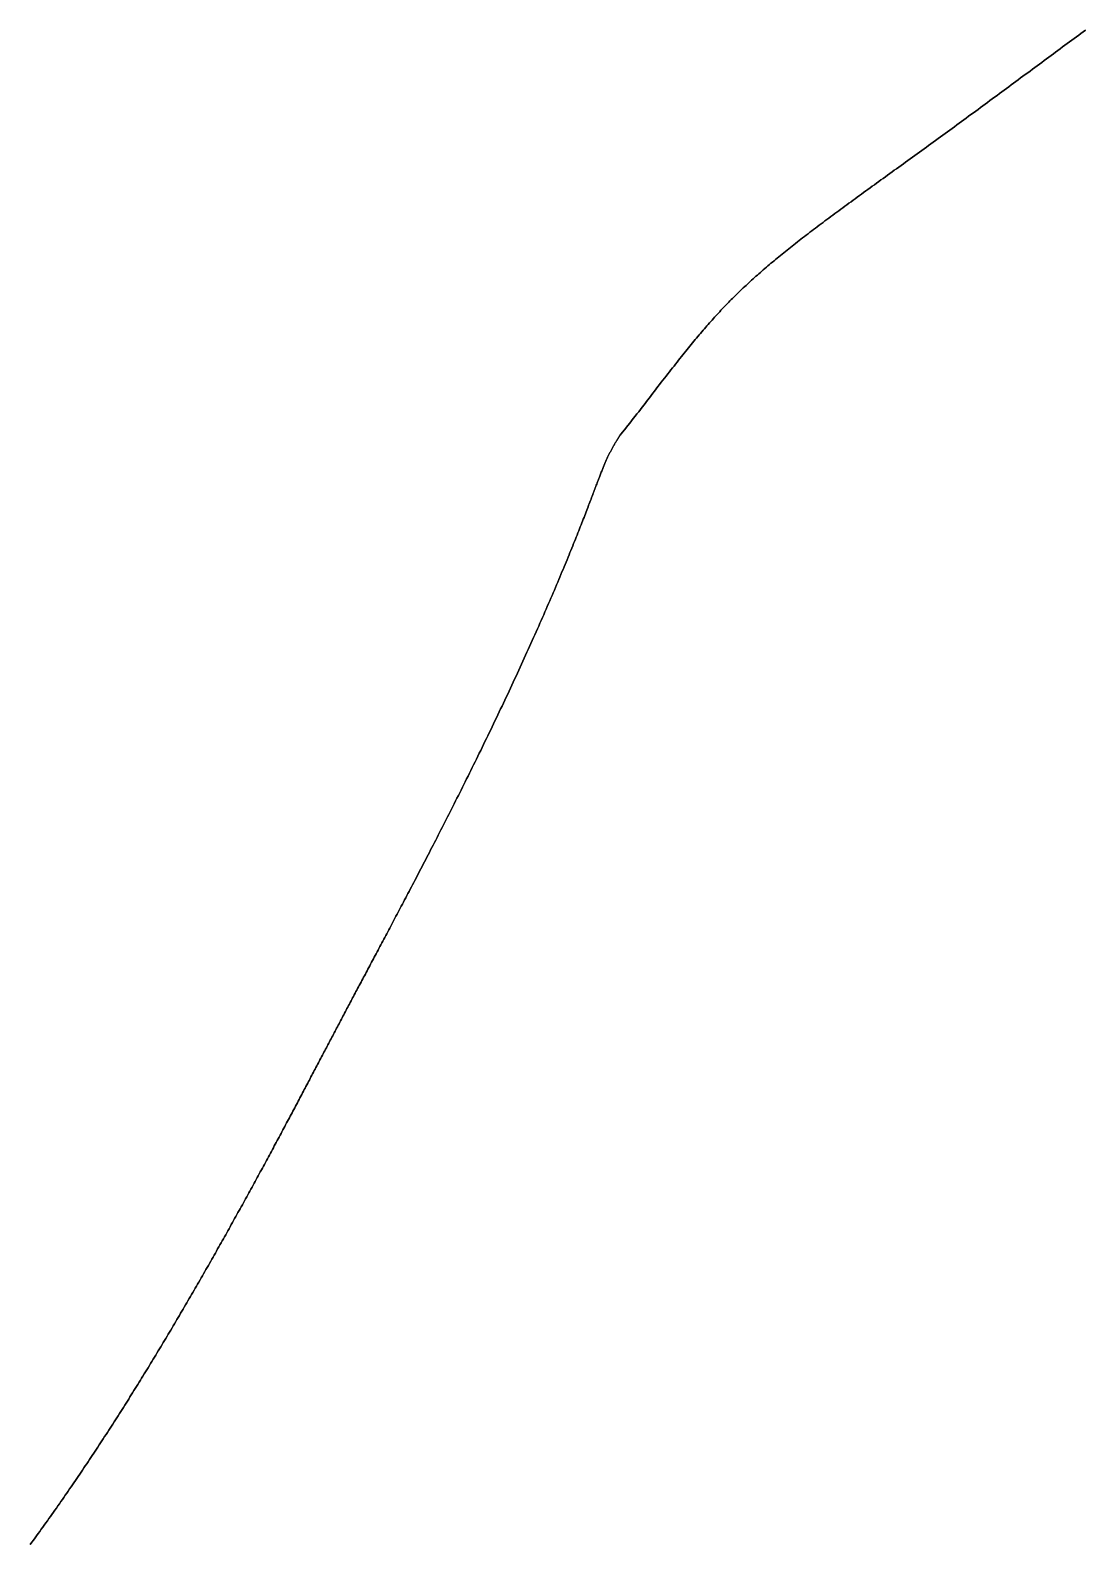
# Model space of a CAD drawing. Header units: inches. Extents: x 130170 to 284068, y 377793 to 804530.
# Drawn here: x 259945.1 to 259998.8, y 743770.3 to 743847.5 of the extents above; entities that cross this region are included whole.
import ezdxf

# ---------------------------------------------------------------- set-up
doc = ezdxf.new("R2010")
doc.units = ezdxf.units.IN
doc.header["$MEASUREMENT"] = 0
doc.layers.add('muni_il', color=7, linetype='Continuous')

msp = doc.modelspace()

# ---------------------------------------------------------------- linework, layer by layer
at = {"layer": 'muni_il'}
for points in [[(259945.08, 743770.31), (259945.161, 743770.42), (259945.241, 743770.529), (259945.321, 743770.639), (259945.401, 743770.749), (259945.48, 743770.858), (259945.559, 743770.967), (259945.638, 743771.077), (259945.717, 743771.186), (259945.795, 743771.295), (259945.873, 743771.403), (259945.951, 743771.512), (259946.028, 743771.621), (259946.106, 743771.729), (259946.182, 743771.838), (259946.259, 743771.946), (259946.335, 743772.055), (259946.412, 743772.163), (259946.487, 743772.271), (259946.563, 743772.379), (259946.639, 743772.487), (259946.714, 743772.594), (259946.788, 743772.702), (259946.863, 743772.81), (259946.938, 743772.917), (259947.012, 743773.025), (259947.086, 743773.132), (259947.159, 743773.24), (259947.233, 743773.347), (259947.306, 743773.454), (259947.379, 743773.561), (259947.452, 743773.669), (259947.525, 743773.776), (259947.598, 743773.883), (259947.67, 743773.99), (259947.742, 743774.097), (259947.814, 743774.204), (259947.885, 743774.31), (259947.957, 743774.417), (259948.028, 743774.524), (259948.099, 743774.631), (259948.17, 743774.737), (259948.241, 743774.844), (259948.311, 743774.951), (259948.382, 743775.057), (259948.452, 743775.164), (259948.522, 743775.27), (259948.592, 743775.377), (259948.662, 743775.483), (259948.732, 743775.59), (259948.801, 743775.696), (259948.87, 743775.803), (259948.939, 743775.909), (259949.008, 743776.015), (259949.077, 743776.122), (259949.146, 743776.228), (259949.214, 743776.334), (259949.283, 743776.441), (259949.351, 743776.547), (259949.419, 743776.654), (259949.487, 743776.76), (259949.555, 743776.866), (259949.622, 743776.973), (259949.69, 743777.079), (259949.758, 743777.185), (259949.825, 743777.292), (259949.892, 743777.398), (259949.959, 743777.504), (259950.026, 743777.611), (259950.093, 743777.717), (259950.16, 743777.824), (259950.226, 743777.93), (259950.293, 743778.036), (259950.359, 743778.143), (259950.425, 743778.249), (259950.492, 743778.356), (259950.558, 743778.462), (259950.623, 743778.569), (259950.689, 743778.675), (259950.755, 743778.782), (259950.821, 743778.888), (259950.886, 743778.995), (259950.952, 743779.101), (259951.017, 743779.208), (259951.082, 743779.314), (259951.147, 743779.421), (259951.212, 743779.528), (259951.277, 743779.634), (259951.342, 743779.741), (259951.406, 743779.847), (259951.471, 743779.954), (259951.535, 743780.061), (259951.6, 743780.167), (259951.664, 743780.274), (259951.728, 743780.381), (259951.792, 743780.487), (259951.856, 743780.594), (259951.92, 743780.7), (259951.984, 743780.807), (259952.048, 743780.914), (259952.111, 743781.02), (259952.175, 743781.127), (259952.238, 743781.234), (259952.302, 743781.34), (259952.365, 743781.447), (259952.428, 743781.554), (259952.491, 743781.66), (259952.554, 743781.767), (259952.617, 743781.873), (259952.679, 743781.98), (259952.742, 743782.086), (259952.805, 743782.193), (259952.867, 743782.299), (259952.929, 743782.406), (259952.991, 743782.512), (259953.054, 743782.619), (259953.115, 743782.725), (259953.177, 743782.831), (259953.239, 743782.937), (259953.301, 743783.044), (259953.362, 743783.15), (259953.424, 743783.256), (259953.485, 743783.362), (259953.546, 743783.468), (259953.607, 743783.574), (259953.668, 743783.68), (259953.729, 743783.785), (259953.79, 743783.891), (259953.851, 743783.997), (259953.911, 743784.102), (259953.971, 743784.208), (259954.032, 743784.313), (259954.092, 743784.419), (259954.152, 743784.524), (259954.212, 743784.629), (259954.271, 743784.734), (259954.331, 743784.839), (259954.391, 743784.944), (259954.45, 743785.048), (259954.509, 743785.153), (259954.568, 743785.258), (259954.627, 743785.362), (259954.686, 743785.466), (259954.745, 743785.57), (259954.803, 743785.674), (259954.861, 743785.778), (259954.92, 743785.882), (259954.978, 743785.985), (259955.036, 743786.089), (259955.094, 743786.192), (259955.151, 743786.295), (259955.208, 743786.398), (259955.266, 743786.5), (259955.323, 743786.603), (259955.38, 743786.705), (259955.437, 743786.808), (259955.493, 743786.909), (259955.55, 743787.011), (259955.606, 743787.113), (259955.662, 743787.214), (259955.719, 743787.316), (259955.774, 743787.417), (259955.83, 743787.518), (259955.885, 743787.618), (259955.941, 743787.718), (259955.996, 743787.819), (259956.051, 743787.919), (259956.106, 743788.018), (259956.16, 743788.118), (259956.215, 743788.217), (259956.269, 743788.316), (259956.323, 743788.415), (259956.377, 743788.513), (259956.431, 743788.612), (259956.484, 743788.71), (259956.537, 743788.807), (259956.591, 743788.905), (259956.644, 743789.002), (259956.696, 743789.099), (259956.749, 743789.196), (259956.801, 743789.292), (259956.853, 743789.388), (259956.905, 743789.484), (259956.957, 743789.58), (259957.009, 743789.675), (259957.06, 743789.77), (259957.111, 743789.865), (259957.162, 743789.959), (259957.213, 743790.053), (259957.263, 743790.147), (259957.314, 743790.241), (259957.364, 743790.334), (259957.414, 743790.427), (259957.464, 743790.519), (259957.513, 743790.612), (259957.563, 743790.704), (259957.612, 743790.795), (259957.661, 743790.887), (259957.709, 743790.978), (259957.758, 743791.069), (259957.806, 743791.159), (259957.855, 743791.249), (259957.902, 743791.339), (259957.95, 743791.429), (259957.998, 743791.518), (259958.045, 743791.607), (259958.092, 743791.695), (259958.139, 743791.783), (259958.186, 743791.871), (259958.233, 743791.959), (259958.279, 743792.046), (259958.325, 743792.133), (259958.371, 743792.22), (259958.417, 743792.306), (259958.463, 743792.392), (259958.508, 743792.478), (259958.554, 743792.564), (259958.599, 743792.649), (259958.644, 743792.734), (259958.689, 743792.818), (259958.733, 743792.902), (259958.778, 743792.986), (259958.822, 743793.07), (259958.866, 743793.153), (259958.91, 743793.237), (259958.953, 743793.319), (259958.997, 743793.402), (259959.04, 743793.484), (259959.084, 743793.566), (259959.127, 743793.648), (259959.17, 743793.729), (259959.213, 743793.81), (259959.255, 743793.892), (259959.298, 743793.972), (259959.34, 743794.053), (259959.382, 743794.133), (259959.424, 743794.213), (259959.466, 743794.293), (259959.508, 743794.372), (259959.55, 743794.452), (259959.592, 743794.531), (259959.633, 743794.61), (259959.675, 743794.688), (259959.716, 743794.767), (259959.757, 743794.845), (259959.798, 743794.923), (259959.84, 743795.001), (259959.88, 743795.079), (259959.921, 743795.157), (259959.962, 743795.234), (259960.003, 743795.312), (259960.044, 743795.389), (259960.084, 743795.466), (259960.125, 743795.543), (259960.165, 743795.62), (259960.206, 743795.697), (259960.246, 743795.773), (259960.286, 743795.85), (259960.327, 743795.927), (259960.367, 743796.003), (259960.407, 743796.08), (259960.447, 743796.156), (259960.488, 743796.232), (259960.528, 743796.309), (259960.568, 743796.385), (259960.608, 743796.461), (259960.649, 743796.538), (259960.689, 743796.614), (259960.729, 743796.69), (259960.769, 743796.766), (259960.81, 743796.843), (259960.85, 743796.919), (259960.89, 743796.996), (259960.931, 743797.072), (259960.971, 743797.149), (259961.012, 743797.226), (259961.053, 743797.303), (259961.093, 743797.38), (259961.134, 743797.457), (259961.175, 743797.534), (259961.216, 743797.612), (259961.257, 743797.689), (259961.298, 743797.767), (259961.339, 743797.845), (259961.381, 743797.923), (259961.422, 743798.001), (259961.464, 743798.08), (259961.505, 743798.158), (259961.547, 743798.237), (259961.589, 743798.317), (259961.632, 743798.396), (259961.674, 743798.476), (259961.716, 743798.556), (259961.759, 743798.636), (259961.802, 743798.717), (259961.845, 743798.798), (259961.888, 743798.879), (259961.931, 743798.961), (259961.975, 743799.043), (259962.019, 743799.125), (259962.063, 743799.208), (259962.107, 743799.291), (259962.151, 743799.375), (259962.196, 743799.459), (259962.241, 743799.543), (259962.286, 743799.628), (259962.331, 743799.713), (259962.376, 743799.799), (259962.422, 743799.885), (259962.468, 743799.971), (259962.514, 743800.058), (259962.561, 743800.146), (259962.608, 743800.234), (259962.655, 743800.322), (259962.702, 743800.411), (259962.75, 743800.501), (259962.798, 743800.591), (259962.846, 743800.682), (259962.894, 743800.773), (259962.943, 743800.865), (259962.992, 743800.957), (259963.041, 743801.05), (259963.091, 743801.144), (259963.141, 743801.238), (259963.191, 743801.333), (259963.242, 743801.428), (259963.292, 743801.524), (259963.344, 743801.621), (259963.395, 743801.718), (259963.447, 743801.816), (259963.499, 743801.915), (259963.552, 743802.014), (259963.605, 743802.114), (259963.658, 743802.215), (259963.711, 743802.316), (259963.765, 743802.418), (259963.819, 743802.521), (259963.874, 743802.624), (259963.929, 743802.728), (259963.984, 743802.833), (259964.04, 743802.939), (259964.096, 743803.045), (259964.152, 743803.152), (259964.209, 743803.26), (259964.266, 743803.368), (259964.323, 743803.478), (259964.381, 743803.588), (259964.439, 743803.698), (259964.497, 743803.81), (259964.556, 743803.922), (259964.615, 743804.035), (259964.674, 743804.149), (259964.734, 743804.263), (259964.794, 743804.379), (259964.855, 743804.495), (259964.916, 743804.612), (259964.977, 743804.729), (259965.039, 743804.848), (259965.1, 743804.967), (259965.163, 743805.087), (259965.225, 743805.208), (259965.288, 743805.329), (259965.351, 743805.451), (259965.415, 743805.574), (259965.479, 743805.698), (259965.543, 743805.823), (259965.608, 743805.948), (259965.673, 743806.074), (259965.738, 743806.201), (259965.803, 743806.329), (259965.869, 743806.457), (259965.935, 743806.586), (259966.002, 743806.716), (259966.068, 743806.847), (259966.135, 743806.978), (259966.202, 743807.11), (259966.27, 743807.243), (259966.338, 743807.377), (259966.406, 743807.511), (259966.474, 743807.646), (259966.543, 743807.782), (259966.612, 743807.918), (259966.681, 743808.055), (259966.75, 743808.193), (259966.82, 743808.331), (259966.89, 743808.47), (259966.959, 743808.61), (259967.03, 743808.75), (259967.1, 743808.891), (259967.171, 743809.033), (259967.242, 743809.175), (259967.313, 743809.317), (259967.384, 743809.461), (259967.455, 743809.605), (259967.526, 743809.749), (259967.598, 743809.894), (259967.67, 743810.04), (259967.742, 743810.185), (259967.814, 743810.332), (259967.886, 743810.479), (259967.958, 743810.626), (259968.03, 743810.774), (259968.102, 743810.922), (259968.175, 743811.071), (259968.247, 743811.22), (259968.319, 743811.37), (259968.392, 743811.52), (259968.465, 743811.67), (259968.537, 743811.82), (259968.61, 743811.971), (259968.682, 743812.122), (259968.754, 743812.274), (259968.827, 743812.425), (259968.899, 743812.577), (259968.972, 743812.729), (259969.044, 743812.881), (259969.116, 743813.033), (259969.188, 743813.186), (259969.26, 743813.338), (259969.332, 743813.491), (259969.403, 743813.643), (259969.475, 743813.796), (259969.546, 743813.949), (259969.617, 743814.101), (259969.688, 743814.254), (259969.759, 743814.406), (259969.83, 743814.559), (259969.9, 743814.711), (259969.97, 743814.863), (259970.04, 743815.015), (259970.11, 743815.167), (259970.179, 743815.318), (259970.248, 743815.47), (259970.316, 743815.62), (259970.385, 743815.771), (259970.453, 743815.921), (259970.52, 743816.071), (259970.588, 743816.221), (259970.655, 743816.37), (259970.721, 743816.518), (259970.787, 743816.666), (259970.853, 743816.814), (259970.918, 743816.96), (259970.983, 743817.107), (259971.047, 743817.253), (259971.111, 743817.398), (259971.175, 743817.542), (259971.238, 743817.686), (259971.3, 743817.829), (259971.362, 743817.971), (259971.423, 743818.112), (259971.484, 743818.253), (259971.545, 743818.392), (259971.605, 743818.531), (259971.664, 743818.669), (259971.722, 743818.806), (259971.781, 743818.942), (259971.838, 743819.077), (259971.895, 743819.211), (259971.951, 743819.344), (259972.007, 743819.476), (259972.062, 743819.607), (259972.116, 743819.736), (259972.17, 743819.865), (259972.223, 743819.992), (259972.275, 743820.118), (259972.327, 743820.243), (259972.378, 743820.367), (259972.429, 743820.489), (259972.478, 743820.611), (259972.528, 743820.73), (259972.576, 743820.849), (259972.624, 743820.966), (259972.671, 743821.082), (259972.717, 743821.196), (259972.763, 743821.309), (259972.807, 743821.421), (259972.852, 743821.531), (259972.895, 743821.64), (259972.938, 743821.747), (259972.98, 743821.853), (259973.021, 743821.958), (259973.062, 743822.061), (259973.102, 743822.162), (259973.142, 743822.262), (259973.18, 743822.361), (259973.218, 743822.458), (259973.255, 743822.553), (259973.292, 743822.647), (259973.328, 743822.74), (259973.363, 743822.831), (259973.398, 743822.92), (259973.431, 743823.008), (259973.465, 743823.094), (259973.497, 743823.179), (259973.529, 743823.263), (259973.561, 743823.344), (259973.592, 743823.425), (259973.622, 743823.504), (259973.651, 743823.581), (259973.68, 743823.658), (259973.709, 743823.732), (259973.736, 743823.805), (259973.764, 743823.877), (259973.79, 743823.947), (259973.817, 743824.016), (259973.842, 743824.084), (259973.867, 743824.15), (259973.892, 743824.215), (259973.916, 743824.279), (259973.94, 743824.341), (259973.963, 743824.402), (259973.986, 743824.462), (259974.009, 743824.521), (259974.031, 743824.578), (259974.052, 743824.634), (259974.074, 743824.689), (259974.094, 743824.743), (259974.115, 743824.796), (259974.135, 743824.848), (259974.155, 743824.899), (259974.175, 743824.948), (259974.194, 743824.997), (259974.213, 743825.045), (259974.232, 743825.092), (259974.251, 743825.138), (259974.269, 743825.183), (259974.287, 743825.227), (259974.305, 743825.271), (259974.323, 743825.314), (259974.34, 743825.356), (259974.358, 743825.397), (259974.375, 743825.438), (259974.393, 743825.478), (259974.41, 743825.517), (259974.427, 743825.556), (259974.444, 743825.595), (259974.461, 743825.632), (259974.478, 743825.67), (259974.495, 743825.707), (259974.513, 743825.743), (259974.53, 743825.779), (259974.547, 743825.815), (259974.564, 743825.851), (259974.581, 743825.886), (259974.599, 743825.921), (259974.616, 743825.955), (259974.634, 743825.99), (259974.652, 743826.024), (259974.67, 743826.058), (259974.688, 743826.093), (259974.706, 743826.127), (259974.725, 743826.161), (259974.744, 743826.195), (259974.763, 743826.229), (259974.783, 743826.264), (259974.802, 743826.298), (259974.823, 743826.333), (259974.843, 743826.368), (259974.864, 743826.404), (259974.886, 743826.439), (259974.908, 743826.476), (259974.93, 743826.513), (259974.954, 743826.55), (259974.978, 743826.588), (259975.002, 743826.627), (259975.027, 743826.667), (259975.053, 743826.708), (259975.08, 743826.75), (259975.108, 743826.793), (259975.137, 743826.837), (259975.167, 743826.883), (259975.355, 743827.111), (259975.532, 743827.333), (259975.622, 743827.447), (259975.712, 743827.562), (259975.803, 743827.679), (259975.894, 743827.796), (259975.986, 743827.914), (259976.078, 743828.032), (259976.169, 743828.15), (259976.261, 743828.269), (259976.352, 743828.387), (259976.442, 743828.504), (259976.533, 743828.621), (259976.622, 743828.738), (259976.712, 743828.854), (259976.8, 743828.969), (259976.888, 743829.083), (259976.975, 743829.196), (259977.061, 743829.307), (259977.147, 743829.418), (259977.231, 743829.528), (259977.315, 743829.636), (259977.398, 743829.743), (259977.48, 743829.849), (259977.561, 743829.954), (259977.642, 743830.057), (259977.721, 743830.159), (259977.8, 743830.259), (259977.878, 743830.359), (259977.955, 743830.457), (259978.031, 743830.554), (259978.106, 743830.649), (259978.181, 743830.743), (259978.255, 743830.836), (259978.328, 743830.928), (259978.401, 743831.019), (259978.472, 743831.108), (259978.543, 743831.197), (259978.614, 743831.284), (259978.684, 743831.37), (259978.754, 743831.455), (259978.823, 743831.539), (259978.891, 743831.622), (259978.959, 743831.705), (259979.027, 743831.786), (259979.094, 743831.866), (259979.161, 743831.946), (259979.228, 743832.024), (259979.294, 743832.103), (259979.36, 743832.18), (259979.426, 743832.256), (259979.492, 743832.332), (259979.557, 743832.407), (259979.622, 743832.481), (259979.687, 743832.555), (259979.752, 743832.629), (259979.817, 743832.701), (259979.882, 743832.773), (259979.947, 743832.845), (259980.011, 743832.916), (259980.076, 743832.987), (259980.141, 743833.057), (259980.206, 743833.127), (259980.271, 743833.197), (259980.336, 743833.266), (259980.401, 743833.335), (259980.467, 743833.403), (259980.532, 743833.471), (259980.598, 743833.539), (259980.664, 743833.607), (259980.73, 743833.674), (259980.797, 743833.741), (259980.863, 743833.808), (259980.93, 743833.875), (259980.998, 743833.942), (259981.065, 743834.008), (259981.133, 743834.075), (259981.202, 743834.141), (259981.27, 743834.207), (259981.339, 743834.273), (259981.409, 743834.339), (259981.478, 743834.405), (259981.549, 743834.47), (259981.619, 743834.536), (259981.69, 743834.602), (259981.762, 743834.668), (259981.834, 743834.733), (259981.906, 743834.799), (259981.979, 743834.865), (259982.053, 743834.931), (259982.127, 743834.996), (259982.201, 743835.062), (259982.276, 743835.128), (259982.352, 743835.194), (259982.428, 743835.26), (259982.505, 743835.326), (259982.582, 743835.393), (259982.659, 743835.459), (259982.738, 743835.525), (259982.817, 743835.592), (259982.896, 743835.659), (259982.976, 743835.726), (259983.057, 743835.793), (259983.138, 743835.86), (259983.22, 743835.927), (259983.303, 743835.995), (259983.386, 743836.062), (259983.469, 743836.13), (259983.554, 743836.198), (259983.639, 743836.266), (259983.724, 743836.335), (259983.811, 743836.403), (259983.898, 743836.472), (259983.985, 743836.541), (259984.073, 743836.61), (259984.162, 743836.68), (259984.251, 743836.75), (259984.341, 743836.82), (259984.432, 743836.89), (259984.523, 743836.96), (259984.615, 743837.031), (259984.708, 743837.102), (259984.801, 743837.173), (259984.895, 743837.244), (259984.989, 743837.316), (259985.084, 743837.388), (259985.18, 743837.46), (259985.276, 743837.533), (259985.373, 743837.606), (259985.47, 743837.679), (259985.568, 743837.752), (259985.667, 743837.826), (259985.766, 743837.9), (259985.866, 743837.974), (259985.967, 743838.048), (259986.068, 743838.123), (259986.169, 743838.198), (259986.271, 743838.273), (259986.374, 743838.349), (259986.477, 743838.425), (259986.581, 743838.501), (259986.686, 743838.578), (259986.791, 743838.654), (259986.896, 743838.731), (259987.002, 743838.809), (259987.108, 743838.886), (259987.215, 743838.964), (259987.323, 743839.042), (259987.431, 743839.121), (259987.539, 743839.2), (259987.648, 743839.279), (259987.757, 743839.358), (259987.867, 743839.438), (259987.977, 743839.518), (259988.088, 743839.598), (259988.199, 743839.678), (259988.311, 743839.759), (259988.423, 743839.84), (259988.535, 743839.921), (259988.648, 743840.003), (259988.761, 743840.085), (259988.875, 743840.167), (259988.989, 743840.249), (259989.103, 743840.332), (259989.217, 743840.415), (259989.332, 743840.498), (259989.447, 743840.581), (259989.563, 743840.665), (259989.679, 743840.749), (259989.795, 743840.833), (259989.911, 743840.917), (259990.028, 743841.001), (259990.145, 743841.086), (259990.262, 743841.171), (259990.38, 743841.256), (259990.498, 743841.342), (259990.616, 743841.427), (259990.734, 743841.513), (259990.852, 743841.599), (259990.971, 743841.685), (259991.09, 743841.771), (259991.208, 743841.858), (259991.328, 743841.945), (259991.447, 743842.031), (259991.566, 743842.118), (259991.686, 743842.206), (259991.806, 743842.293), (259991.925, 743842.38), (259992.045, 743842.468), (259992.166, 743842.556), (259992.286, 743842.643), (259992.406, 743842.731), (259992.526, 743842.819), (259992.647, 743842.908), (259992.767, 743842.996), (259992.888, 743843.084), (259993.008, 743843.173), (259993.129, 743843.261), (259993.249, 743843.35), (259993.37, 743843.439), (259993.491, 743843.527), (259993.611, 743843.616), (259993.732, 743843.705), (259993.853, 743843.794), (259993.974, 743843.883), (259994.094, 743843.972), (259994.215, 743844.061), (259994.335, 743844.15), (259994.456, 743844.238), (259994.576, 743844.327), (259994.697, 743844.416), (259994.817, 743844.505), (259994.938, 743844.594), (259995.058, 743844.683), (259995.178, 743844.772), (259995.298, 743844.861), (259995.418, 743844.949), (259995.538, 743845.038), (259995.658, 743845.127), (259995.777, 743845.215), (259995.897, 743845.304), (259996.017, 743845.392), (259996.136, 743845.48), (259996.255, 743845.568), (259996.375, 743845.657), (259996.493, 743845.744), (259996.612, 743845.832), (259996.731, 743845.92), (259996.85, 743846.008), (259996.968, 743846.095), (259997.087, 743846.182), (259997.205, 743846.269), (259997.323, 743846.356), (259997.441, 743846.443), (259997.559, 743846.53), (259997.676, 743846.616), (259997.794, 743846.702), (259997.911, 743846.788), (259998.028, 743846.874), (259998.145, 743846.96), (259998.262, 743847.045), (259998.379, 743847.13), (259998.496, 743847.215), (259998.612, 743847.3), (259998.728, 743847.384), (259998.844, 743847.469)], [(259998.844, 743847.469), (259998.728, 743847.384), (259998.612, 743847.3), (259998.496, 743847.215), (259998.379, 743847.13), (259998.262, 743847.045), (259998.145, 743846.96), (259998.028, 743846.874), (259997.911, 743846.788), (259997.794, 743846.702), (259997.676, 743846.616), (259997.559, 743846.53), (259997.441, 743846.443), (259997.323, 743846.356), (259997.205, 743846.269), (259997.087, 743846.182), (259996.968, 743846.095), (259996.85, 743846.008), (259996.731, 743845.92), (259996.612, 743845.832), (259996.493, 743845.744), (259996.375, 743845.657), (259996.255, 743845.568), (259996.136, 743845.48), (259996.017, 743845.392), (259995.897, 743845.304), (259995.777, 743845.215), (259995.658, 743845.127), (259995.538, 743845.038), (259995.418, 743844.949), (259995.298, 743844.861), (259995.178, 743844.772), (259995.058, 743844.683), (259994.938, 743844.594), (259994.817, 743844.505), (259994.697, 743844.416), (259994.576, 743844.327), (259994.456, 743844.238), (259994.335, 743844.15), (259994.215, 743844.061), (259994.094, 743843.972), (259993.974, 743843.883), (259993.853, 743843.794), (259993.732, 743843.705), (259993.611, 743843.616), (259993.491, 743843.527), (259993.37, 743843.439), (259993.249, 743843.35), (259993.129, 743843.261), (259993.008, 743843.173), (259992.888, 743843.084), (259992.767, 743842.996), (259992.647, 743842.908), (259992.526, 743842.819), (259992.406, 743842.731), (259992.286, 743842.643), (259992.166, 743842.556), (259992.045, 743842.468), (259991.925, 743842.38), (259991.806, 743842.293), (259991.686, 743842.206), (259991.566, 743842.118), (259991.447, 743842.031), (259991.328, 743841.945), (259991.208, 743841.858), (259991.09, 743841.771), (259990.971, 743841.685), (259990.852, 743841.599), (259990.734, 743841.513), (259990.616, 743841.427), (259990.498, 743841.342), (259990.38, 743841.256), (259990.262, 743841.171), (259990.145, 743841.086), (259990.028, 743841.001), (259989.911, 743840.917), (259989.795, 743840.833), (259989.679, 743840.749), (259989.563, 743840.665), (259989.447, 743840.581), (259989.332, 743840.498), (259989.217, 743840.415), (259989.103, 743840.332), (259988.989, 743840.249), (259988.875, 743840.167), (259988.761, 743840.085), (259988.648, 743840.003), (259988.535, 743839.921), (259988.423, 743839.84), (259988.311, 743839.759), (259988.199, 743839.678), (259988.088, 743839.598), (259987.977, 743839.518), (259987.867, 743839.438), (259987.757, 743839.358), (259987.648, 743839.279), (259987.539, 743839.2), (259987.431, 743839.121), (259987.323, 743839.042), (259987.215, 743838.964), (259987.108, 743838.886), (259987.002, 743838.809), (259986.896, 743838.731), (259986.791, 743838.654), (259986.686, 743838.578), (259986.581, 743838.501), (259986.477, 743838.425), (259986.374, 743838.349), (259986.271, 743838.273), (259986.169, 743838.198), (259986.068, 743838.123), (259985.967, 743838.048), (259985.866, 743837.974), (259985.766, 743837.9), (259985.667, 743837.826), (259985.568, 743837.752), (259985.47, 743837.679), (259985.373, 743837.606), (259985.276, 743837.533), (259985.18, 743837.46), (259985.084, 743837.388), (259984.989, 743837.316), (259984.895, 743837.244), (259984.801, 743837.173), (259984.708, 743837.102), (259984.615, 743837.031), (259984.523, 743836.96), (259984.432, 743836.89), (259984.341, 743836.82), (259984.251, 743836.75), (259984.162, 743836.68), (259984.073, 743836.61), (259983.985, 743836.541), (259983.898, 743836.472), (259983.811, 743836.403), (259983.724, 743836.335), (259983.639, 743836.266), (259983.554, 743836.198), (259983.469, 743836.13), (259983.386, 743836.062), (259983.303, 743835.995), (259983.22, 743835.927), (259983.138, 743835.86), (259983.057, 743835.793), (259982.976, 743835.726), (259982.896, 743835.659), (259982.817, 743835.592), (259982.738, 743835.525), (259982.659, 743835.459), (259982.582, 743835.393), (259982.505, 743835.326), (259982.428, 743835.26), (259982.352, 743835.194), (259982.276, 743835.128), (259982.201, 743835.062), (259982.127, 743834.996), (259982.053, 743834.931), (259981.979, 743834.865), (259981.906, 743834.799), (259981.834, 743834.733), (259981.762, 743834.668), (259981.69, 743834.602), (259981.619, 743834.536), (259981.549, 743834.47), (259981.478, 743834.405), (259981.409, 743834.339), (259981.339, 743834.273), (259981.27, 743834.207), (259981.202, 743834.141), (259981.133, 743834.075), (259981.065, 743834.008), (259980.998, 743833.942), (259980.93, 743833.875), (259980.863, 743833.808), (259980.797, 743833.741), (259980.73, 743833.674), (259980.664, 743833.607), (259980.598, 743833.539), (259980.532, 743833.471), (259980.467, 743833.403), (259980.401, 743833.335), (259980.336, 743833.266), (259980.271, 743833.197), (259980.206, 743833.127), (259980.141, 743833.057), (259980.076, 743832.987), (259980.011, 743832.916), (259979.947, 743832.845), (259979.882, 743832.773), (259979.817, 743832.701), (259979.752, 743832.629), (259979.687, 743832.555), (259979.622, 743832.481), (259979.557, 743832.407), (259979.492, 743832.332), (259979.426, 743832.256), (259979.36, 743832.18), (259979.294, 743832.103), (259979.228, 743832.024), (259979.161, 743831.946), (259979.094, 743831.866), (259979.027, 743831.786), (259978.959, 743831.705), (259978.891, 743831.622), (259978.823, 743831.539), (259978.754, 743831.455), (259978.684, 743831.37), (259978.614, 743831.284), (259978.543, 743831.197), (259978.472, 743831.108), (259978.401, 743831.019), (259978.328, 743830.928), (259978.255, 743830.836), (259978.181, 743830.743), (259978.106, 743830.649), (259978.031, 743830.554), (259977.955, 743830.457), (259977.878, 743830.359), (259977.8, 743830.259), (259977.721, 743830.159), (259977.642, 743830.057), (259977.561, 743829.954), (259977.48, 743829.849), (259977.398, 743829.743), (259977.315, 743829.636), (259977.231, 743829.528), (259977.147, 743829.418), (259977.061, 743829.307), (259976.975, 743829.196), (259976.888, 743829.083), (259976.8, 743828.969), (259976.712, 743828.854), (259976.622, 743828.738), (259976.533, 743828.621), (259976.442, 743828.504), (259976.352, 743828.387), (259976.261, 743828.269), (259976.169, 743828.15), (259976.078, 743828.032), (259975.986, 743827.914), (259975.894, 743827.796), (259975.803, 743827.679), (259975.712, 743827.562), (259975.622, 743827.447), (259975.532, 743827.333), (259975.355, 743827.111), (259975.167, 743826.883), (259975.137, 743826.837), (259975.108, 743826.793), (259975.08, 743826.75), (259975.053, 743826.708), (259975.027, 743826.667), (259975.002, 743826.627), (259974.978, 743826.588), (259974.954, 743826.55), (259974.93, 743826.513), (259974.908, 743826.476), (259974.886, 743826.439), (259974.864, 743826.404), (259974.843, 743826.368), (259974.823, 743826.333), (259974.802, 743826.298), (259974.783, 743826.264), (259974.763, 743826.229), (259974.744, 743826.195), (259974.725, 743826.161), (259974.706, 743826.127), (259974.688, 743826.093), (259974.67, 743826.058), (259974.652, 743826.024), (259974.634, 743825.99), (259974.616, 743825.955), (259974.599, 743825.921), (259974.581, 743825.886), (259974.564, 743825.851), (259974.547, 743825.815), (259974.53, 743825.779), (259974.513, 743825.743), (259974.495, 743825.707), (259974.478, 743825.67), (259974.461, 743825.632), (259974.444, 743825.595), (259974.427, 743825.556), (259974.41, 743825.517), (259974.393, 743825.478), (259974.375, 743825.438), (259974.358, 743825.397), (259974.34, 743825.356), (259974.323, 743825.314), (259974.305, 743825.271), (259974.287, 743825.227), (259974.269, 743825.183), (259974.251, 743825.138), (259974.232, 743825.092), (259974.213, 743825.045), (259974.194, 743824.997), (259974.175, 743824.948), (259974.155, 743824.899), (259974.135, 743824.848), (259974.115, 743824.796), (259974.094, 743824.743), (259974.074, 743824.689), (259974.052, 743824.634), (259974.031, 743824.578), (259974.009, 743824.521), (259973.986, 743824.462), (259973.963, 743824.402), (259973.94, 743824.341), (259973.916, 743824.279), (259973.892, 743824.215), (259973.867, 743824.15), (259973.842, 743824.084), (259973.817, 743824.016), (259973.79, 743823.947), (259973.764, 743823.877), (259973.736, 743823.805), (259973.709, 743823.732), (259973.68, 743823.658), (259973.651, 743823.581), (259973.622, 743823.504), (259973.592, 743823.425), (259973.561, 743823.344), (259973.529, 743823.263), (259973.497, 743823.179), (259973.465, 743823.094), (259973.431, 743823.008), (259973.398, 743822.92), (259973.363, 743822.831), (259973.328, 743822.74), (259973.292, 743822.647), (259973.255, 743822.553), (259973.218, 743822.458), (259973.18, 743822.361), (259973.142, 743822.262), (259973.102, 743822.162), (259973.062, 743822.061), (259973.021, 743821.958), (259972.98, 743821.853), (259972.938, 743821.747), (259972.895, 743821.64), (259972.852, 743821.531), (259972.807, 743821.421), (259972.763, 743821.309), (259972.717, 743821.196), (259972.671, 743821.082), (259972.624, 743820.966), (259972.576, 743820.849), (259972.528, 743820.73), (259972.478, 743820.611), (259972.429, 743820.489), (259972.378, 743820.367), (259972.327, 743820.243), (259972.275, 743820.118), (259972.223, 743819.992), (259972.17, 743819.865), (259972.116, 743819.736), (259972.062, 743819.607), (259972.007, 743819.476), (259971.951, 743819.344), (259971.895, 743819.211), (259971.838, 743819.077), (259971.781, 743818.942), (259971.722, 743818.806), (259971.664, 743818.669), (259971.605, 743818.531), (259971.545, 743818.392), (259971.484, 743818.253), (259971.423, 743818.112), (259971.362, 743817.971), (259971.3, 743817.829), (259971.238, 743817.686), (259971.175, 743817.542), (259971.111, 743817.398), (259971.047, 743817.253), (259970.983, 743817.107), (259970.918, 743816.96), (259970.853, 743816.814), (259970.787, 743816.666), (259970.721, 743816.518), (259970.655, 743816.37), (259970.588, 743816.221), (259970.52, 743816.071), (259970.453, 743815.921), (259970.385, 743815.771), (259970.316, 743815.62), (259970.248, 743815.47), (259970.179, 743815.318), (259970.11, 743815.167), (259970.04, 743815.015), (259969.97, 743814.863), (259969.9, 743814.711), (259969.83, 743814.559), (259969.759, 743814.406), (259969.688, 743814.254), (259969.617, 743814.101), (259969.546, 743813.949), (259969.475, 743813.796), (259969.403, 743813.643), (259969.332, 743813.491), (259969.26, 743813.338), (259969.188, 743813.186), (259969.116, 743813.033), (259969.044, 743812.881), (259968.972, 743812.729), (259968.899, 743812.577), (259968.827, 743812.425), (259968.754, 743812.274), (259968.682, 743812.122), (259968.61, 743811.971), (259968.537, 743811.82), (259968.465, 743811.67), (259968.392, 743811.52), (259968.319, 743811.37), (259968.247, 743811.22), (259968.175, 743811.071), (259968.102, 743810.922), (259968.03, 743810.774), (259967.958, 743810.626), (259967.886, 743810.479), (259967.814, 743810.332), (259967.742, 743810.185), (259967.67, 743810.04), (259967.598, 743809.894), (259967.526, 743809.749), (259967.455, 743809.605), (259967.384, 743809.461), (259967.313, 743809.317), (259967.242, 743809.175), (259967.171, 743809.033), (259967.1, 743808.891), (259967.03, 743808.75), (259966.959, 743808.61), (259966.89, 743808.47), (259966.82, 743808.331), (259966.75, 743808.193), (259966.681, 743808.055), (259966.612, 743807.918), (259966.543, 743807.782), (259966.474, 743807.646), (259966.406, 743807.511), (259966.338, 743807.377), (259966.27, 743807.243), (259966.202, 743807.11), (259966.135, 743806.978), (259966.068, 743806.847), (259966.002, 743806.716), (259965.935, 743806.586), (259965.869, 743806.457), (259965.803, 743806.329), (259965.738, 743806.201), (259965.673, 743806.074), (259965.608, 743805.948), (259965.543, 743805.823), (259965.479, 743805.698), (259965.415, 743805.574), (259965.351, 743805.451), (259965.288, 743805.329), (259965.225, 743805.208), (259965.163, 743805.087), (259965.1, 743804.967), (259965.039, 743804.848), (259964.977, 743804.729), (259964.916, 743804.612), (259964.855, 743804.495), (259964.794, 743804.379), (259964.734, 743804.263), (259964.674, 743804.149), (259964.615, 743804.035), (259964.556, 743803.922), (259964.497, 743803.81), (259964.439, 743803.698), (259964.381, 743803.588), (259964.323, 743803.478), (259964.266, 743803.368), (259964.209, 743803.26), (259964.152, 743803.152), (259964.096, 743803.045), (259964.04, 743802.939), (259963.984, 743802.833), (259963.929, 743802.728), (259963.874, 743802.624), (259963.819, 743802.521), (259963.765, 743802.418), (259963.711, 743802.316), (259963.658, 743802.215), (259963.605, 743802.114), (259963.552, 743802.014), (259963.499, 743801.915), (259963.447, 743801.816), (259963.395, 743801.718), (259963.344, 743801.621), (259963.292, 743801.524), (259963.242, 743801.428), (259963.191, 743801.333), (259963.141, 743801.238), (259963.091, 743801.144), (259963.041, 743801.05), (259962.992, 743800.957), (259962.943, 743800.865), (259962.894, 743800.773), (259962.846, 743800.682), (259962.798, 743800.591), (259962.75, 743800.501), (259962.702, 743800.411), (259962.655, 743800.322), (259962.608, 743800.234), (259962.561, 743800.146), (259962.514, 743800.058), (259962.468, 743799.971), (259962.422, 743799.885), (259962.376, 743799.799), (259962.331, 743799.713), (259962.286, 743799.628), (259962.241, 743799.543), (259962.196, 743799.459), (259962.151, 743799.375), (259962.107, 743799.291), (259962.063, 743799.208), (259962.019, 743799.125), (259961.975, 743799.043), (259961.931, 743798.961), (259961.888, 743798.879), (259961.845, 743798.798), (259961.802, 743798.717), (259961.759, 743798.636), (259961.716, 743798.556), (259961.674, 743798.476), (259961.632, 743798.396), (259961.589, 743798.317), (259961.547, 743798.237), (259961.505, 743798.158), (259961.464, 743798.08), (259961.422, 743798.001), (259961.381, 743797.923), (259961.339, 743797.845), (259961.298, 743797.767), (259961.257, 743797.689), (259961.216, 743797.612), (259961.175, 743797.534), (259961.134, 743797.457), (259961.093, 743797.38), (259961.053, 743797.303), (259961.012, 743797.226), (259960.971, 743797.149), (259960.931, 743797.072), (259960.89, 743796.996), (259960.85, 743796.919), (259960.81, 743796.843), (259960.769, 743796.766), (259960.729, 743796.69), (259960.689, 743796.614), (259960.649, 743796.538), (259960.608, 743796.461), (259960.568, 743796.385), (259960.528, 743796.309), (259960.488, 743796.232), (259960.447, 743796.156), (259960.407, 743796.08), (259960.367, 743796.003), (259960.327, 743795.927), (259960.286, 743795.85), (259960.246, 743795.773), (259960.206, 743795.697), (259960.165, 743795.62), (259960.125, 743795.543), (259960.084, 743795.466), (259960.044, 743795.389), (259960.003, 743795.312), (259959.962, 743795.234), (259959.921, 743795.157), (259959.88, 743795.079), (259959.84, 743795.001), (259959.798, 743794.923), (259959.757, 743794.845), (259959.716, 743794.767), (259959.675, 743794.688), (259959.633, 743794.61), (259959.592, 743794.531), (259959.55, 743794.452), (259959.508, 743794.372), (259959.466, 743794.293), (259959.424, 743794.213), (259959.382, 743794.133), (259959.34, 743794.053), (259959.298, 743793.972), (259959.255, 743793.892), (259959.213, 743793.81), (259959.17, 743793.729), (259959.127, 743793.648), (259959.084, 743793.566), (259959.04, 743793.484), (259958.997, 743793.402), (259958.953, 743793.319), (259958.91, 743793.237), (259958.866, 743793.153), (259958.822, 743793.07), (259958.778, 743792.986), (259958.733, 743792.902), (259958.689, 743792.818), (259958.644, 743792.734), (259958.599, 743792.649), (259958.554, 743792.564), (259958.508, 743792.478), (259958.463, 743792.392), (259958.417, 743792.306), (259958.371, 743792.22), (259958.325, 743792.133), (259958.279, 743792.046), (259958.233, 743791.959), (259958.186, 743791.871), (259958.139, 743791.783), (259958.092, 743791.695), (259958.045, 743791.607), (259957.998, 743791.518), (259957.95, 743791.429), (259957.902, 743791.339), (259957.855, 743791.249), (259957.806, 743791.159), (259957.758, 743791.069), (259957.709, 743790.978), (259957.661, 743790.887), (259957.612, 743790.795), (259957.563, 743790.704), (259957.513, 743790.612), (259957.464, 743790.519), (259957.414, 743790.427), (259957.364, 743790.334), (259957.314, 743790.241), (259957.263, 743790.147), (259957.213, 743790.053), (259957.162, 743789.959), (259957.111, 743789.865), (259957.06, 743789.77), (259957.009, 743789.675), (259956.957, 743789.58), (259956.905, 743789.484), (259956.853, 743789.388), (259956.801, 743789.292), (259956.749, 743789.196), (259956.696, 743789.099), (259956.644, 743789.002), (259956.591, 743788.905), (259956.537, 743788.807), (259956.484, 743788.71), (259956.431, 743788.612), (259956.377, 743788.513), (259956.323, 743788.415), (259956.269, 743788.316), (259956.215, 743788.217), (259956.16, 743788.118), (259956.106, 743788.018), (259956.051, 743787.919), (259955.996, 743787.819), (259955.941, 743787.718), (259955.885, 743787.618), (259955.83, 743787.518), (259955.774, 743787.417), (259955.719, 743787.316), (259955.662, 743787.214), (259955.606, 743787.113), (259955.55, 743787.011), (259955.493, 743786.909), (259955.437, 743786.808), (259955.38, 743786.705), (259955.323, 743786.603), (259955.266, 743786.5), (259955.208, 743786.398), (259955.151, 743786.295), (259955.094, 743786.192), (259955.036, 743786.089), (259954.978, 743785.985), (259954.92, 743785.882), (259954.861, 743785.778), (259954.803, 743785.674), (259954.745, 743785.57), (259954.686, 743785.466), (259954.627, 743785.362), (259954.568, 743785.258), (259954.509, 743785.153), (259954.45, 743785.048), (259954.391, 743784.944), (259954.331, 743784.839), (259954.271, 743784.734), (259954.212, 743784.629), (259954.152, 743784.524), (259954.092, 743784.419), (259954.032, 743784.313), (259953.971, 743784.208), (259953.911, 743784.102), (259953.851, 743783.997), (259953.79, 743783.891), (259953.729, 743783.785), (259953.668, 743783.68), (259953.607, 743783.574), (259953.546, 743783.468), (259953.485, 743783.362), (259953.424, 743783.256), (259953.362, 743783.15), (259953.301, 743783.044), (259953.239, 743782.937), (259953.177, 743782.831), (259953.115, 743782.725), (259953.054, 743782.619), (259952.991, 743782.512), (259952.929, 743782.406), (259952.867, 743782.299), (259952.805, 743782.193), (259952.742, 743782.086), (259952.679, 743781.98), (259952.617, 743781.873), (259952.554, 743781.767), (259952.491, 743781.66), (259952.428, 743781.554), (259952.365, 743781.447), (259952.302, 743781.34), (259952.238, 743781.234), (259952.175, 743781.127), (259952.111, 743781.02), (259952.048, 743780.914), (259951.984, 743780.807), (259951.92, 743780.7), (259951.856, 743780.594), (259951.792, 743780.487), (259951.728, 743780.381), (259951.664, 743780.274), (259951.6, 743780.167), (259951.535, 743780.061), (259951.471, 743779.954), (259951.406, 743779.847), (259951.342, 743779.741), (259951.277, 743779.634), (259951.212, 743779.528), (259951.147, 743779.421), (259951.082, 743779.314), (259951.017, 743779.208), (259950.952, 743779.101), (259950.886, 743778.995), (259950.821, 743778.888), (259950.755, 743778.782), (259950.689, 743778.675), (259950.623, 743778.569), (259950.558, 743778.462), (259950.492, 743778.356), (259950.425, 743778.249), (259950.359, 743778.143), (259950.293, 743778.036), (259950.226, 743777.93), (259950.16, 743777.824), (259950.093, 743777.717), (259950.026, 743777.611), (259949.959, 743777.504), (259949.892, 743777.398), (259949.825, 743777.292), (259949.758, 743777.185), (259949.69, 743777.079), (259949.622, 743776.973), (259949.555, 743776.866), (259949.487, 743776.76), (259949.419, 743776.654), (259949.351, 743776.547), (259949.283, 743776.441), (259949.214, 743776.334), (259949.146, 743776.228), (259949.077, 743776.122), (259949.008, 743776.015), (259948.939, 743775.909), (259948.87, 743775.803), (259948.801, 743775.696), (259948.732, 743775.59), (259948.662, 743775.483), (259948.592, 743775.377), (259948.522, 743775.27), (259948.452, 743775.164), (259948.382, 743775.057), (259948.311, 743774.951), (259948.241, 743774.844), (259948.17, 743774.737), (259948.099, 743774.631), (259948.028, 743774.524), (259947.957, 743774.417), (259947.885, 743774.31), (259947.814, 743774.204), (259947.742, 743774.097), (259947.67, 743773.99), (259947.598, 743773.883), (259947.525, 743773.776), (259947.452, 743773.669), (259947.379, 743773.561), (259947.306, 743773.454), (259947.233, 743773.347), (259947.159, 743773.24), (259947.086, 743773.132), (259947.012, 743773.025), (259946.938, 743772.917), (259946.863, 743772.81), (259946.788, 743772.702), (259946.714, 743772.594), (259946.639, 743772.487), (259946.563, 743772.379), (259946.487, 743772.271), (259946.412, 743772.163), (259946.335, 743772.055), (259946.259, 743771.946), (259946.182, 743771.838), (259946.106, 743771.729), (259946.028, 743771.621), (259945.951, 743771.512), (259945.873, 743771.403), (259945.795, 743771.295), (259945.717, 743771.186), (259945.638, 743771.077), (259945.559, 743770.967), (259945.48, 743770.858), (259945.401, 743770.749), (259945.321, 743770.639), (259945.241, 743770.529), (259945.161, 743770.42), (259945.08, 743770.31)]]:
    msp.add_lwpolyline(points, dxfattribs=at)

doc.saveas('drawing.dxf')
